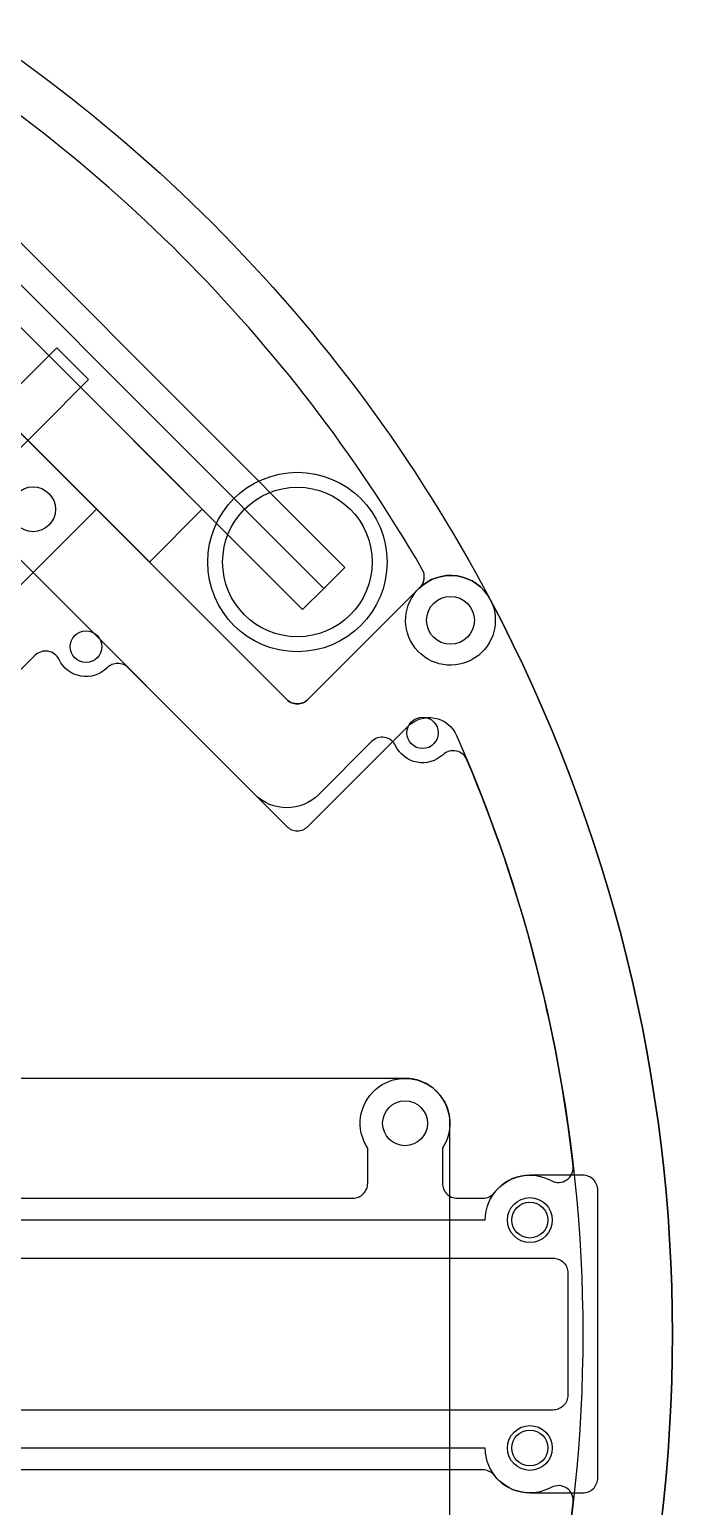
# Model space of a CAD drawing. Header units: inches. Extents: x 0 to 210, y 0 to 246.
# Drawn here: x 167 to 210, y 93.5 to 192.2 of the extents above; entities that cross this region are included whole.
import ezdxf

# ---------------------------------------------------------------- set-up
doc = ezdxf.new("R2010")
doc.units = ezdxf.units.IN
doc.header["$MEASUREMENT"] = 0
for name, color, linetype in [('2段目', 200, 'Continuous'), ('omni wheel', 4, 'Continuous'), ('カバー', 6, 'Continuous'), ('モーター', 1, 'Continuous'), ('基板', 4, 'Continuous'), ('穴', 3, 'Continuous')]:
    doc.layers.add(name, color=color, linetype=linetype)

msp = doc.modelspace()

# ---------------------------------------------------------------- linework, layer by layer
msp.add_lwpolyline([(70.32, 181.453), (82.549, 173.702, 0.142184), (87.902, 172.148), (122.098, 172.148, 0.142184), (127.451, 173.702), (139.68, 181.453, 0.2569), (144.326, 189.899), (144.379, 198.148), (152.722, 198.148, -0.668179), (154.843, 193.027), (149.912, 188.095, 0.198912), (149.619, 187.388), (149.619, 182.418, 0.198912), (149.912, 181.711), (165.811, 165.811), (184.196, 147.426, 0.414214), (185.61, 147.426), (193.027, 154.843, -0.504614), (197.799, 154.125, -0.248358), (197.799, 55.875, -0.504614)], format="xyb")
for points in [[(124.239, 114.08, -0.231089), (123.451, 114.465, 0.329142), (120.018, 115.424, -0.295388), (118.956, 115.652), (114.373, 120.234, -0.198912), (114.08, 120.942), (114.08, 124.981, -0.198912), (114.373, 125.689), (155.911, 167.226), (167.226, 155.911), (125.689, 114.373, -0.198912), (124.981, 114.08)], [(195.609, 114.08), (197.306, 114.08, 0.231089), (198.094, 114.465, -0.366396), (201.889, 115.258, 0.606623), (203.359, 116.251, 0.071214), (196.252, 143.394, 0.522233), (194.647, 143.736, -0.507276), (191.475, 144.334, 0.517638), (189.865, 144.61), (186.317, 141.062, -0.414214), (182.075, 141.062), (173.59, 149.547, 0.414214), (172.176, 149.547, -0.517638), (168.957, 150.099, 0.517638), (167.348, 150.375), (132.76, 115.787, 0.668179), (133.467, 114.08), (188.609, 114.08, 0.414214), (189.609, 115.08), (189.609, 117.436, -1.863325), (194.609, 117.436), (194.609, 115.08, 0.414214)], [(203, 109.08), (203, 100.92, -0.414214), (202, 99.92), (119.54, 99.92, -0.414214), (118.54, 100.92), (118.54, 109.08, -0.414214), (119.54, 110.08), (202, 110.08, -0.414214)], [(201.26, 81.868, 0.030497), (203.359, 93.749, 0.606623), (201.889, 94.742, -0.366396), (198.094, 95.535, 0.231089), (197.306, 95.92), (133.467, 95.92, 0.668179), (132.76, 94.213), (167.348, 59.625, 0.517638), (168.957, 59.901, -0.517638), (172.176, 60.453, 0.414214), (173.59, 60.453), (182.075, 68.938, -0.414214), (186.317, 68.938), (189.865, 65.39, 0.517638), (191.475, 65.666, -0.507276), (194.647, 66.264, 0.522233), (196.252, 66.606, 0.022749), (199.363, 75.055, 0.424715), (198.678, 76.321), (193.036, 77.892, -1.863325), (194.377, 82.709), (200.019, 81.138, 0.424715)]]:
    msp.add_lwpolyline(points, format="xyb", close=True)
at = {"layer": '2段目'}
for points in [[(197.799, 55.875, 0.248358), (197.799, 154.125, 0.504614), (193.027, 154.843), (185.61, 147.426, -0.414214), (184.196, 147.426), (165.811, 165.811), (149.912, 181.711, -0.198912), (149.619, 182.418), (149.619, 187.388, -0.198912), (149.912, 188.095), (154.843, 193.027, 0.256038)], [(118.5, 109.99), (118.5, 114.964), (141.661, 138.126, -0.414214), (143.076, 138.126), (148.146, 133.056, 1), (152.388, 137.298), (147.318, 142.369, -0.414214), (147.318, 143.783), (161.215, 157.679, -0.414214), (165.458, 157.679), (184.196, 138.941, 0.414214), (185.61, 138.941), (192.303, 145.634, -0.526966), (195.547, 145.029, -0.211181), (195.547, 64.971, -0.526966)]]:
    msp.add_lwpolyline(points, format="xyb", dxfattribs=at)
at = {"layer": 'omni wheel'}
msp.add_line((186.671, 154.851), (154.851, 186.671), dxfattribs=at)
for points in [[(186.671, 154.851), (188.085, 156.265), (156.265, 188.085), (154.851, 186.671), (153.437, 185.257), (185.257, 153.437)], [(156.619, 175.004), (175.004, 156.619), (178.539, 160.154), (160.154, 178.539)]]:
    msp.add_lwpolyline(points, close=True, dxfattribs=at)
for radius in [6, 5]:
    msp.add_circle((184.903, 156.619), radius, dxfattribs=at)
at = {"layer": 'カバー'}
for points in [[(154.125, 197.799, -0.150385), (197.799, 154.125, -2.015193), (193.084, 154.899, 0.347349), (193.262, 156.126, 0.130926), (156.126, 193.262, 0.347349), (154.899, 193.084, -2.015193)], [(160.77, 112.62), (124.085, 112.62, 0.414214), (121.085, 115.62), (117.54, 115.62, 0.414214), (116.54, 114.62), (116.54, 105), (116.54, 95.38, 0.414214), (117.54, 94.38), (121.085, 94.38, 0.414214), (124.085, 97.38), (160.77, 97.38), (197.455, 97.38, 0.414214), (200.455, 94.38), (204, 94.38, 0.414214), (205, 95.38), (205, 105), (205, 114.62, 0.414214), (204, 115.62), (200.455, 115.62, 0.414214), (197.455, 112.62)], [(160.77, 110.08), (202, 110.08, -0.414214), (203, 109.08), (203, 105), (203, 100.92, -0.414214), (202, 99.92), (160.77, 99.92), (119.54, 99.92, -0.414214), (118.54, 100.92), (118.54, 105), (118.54, 109.08, -0.414214), (119.54, 110.08)]]:
    msp.add_lwpolyline(points, format="xyb", close=True, dxfattribs=at)
for centre in [(200.455, 112.62), (200.455, 97.38)]:
    msp.add_circle(centre, 1.2, dxfattribs=at)
at = {"layer": 'モーター'}
msp.add_lwpolyline([(161.569, 161.569), (155.911, 167.226), (111.646, 122.961), (117.304, 117.304), (122.961, 111.646), (167.226, 155.911), (161.569, 161.569), (167.226, 155.911), (171.469, 160.153), (165.811, 165.811), (160.153, 171.469), (155.911, 167.226)], close=True, dxfattribs=at)
msp.add_lwpolyline([(164.469, 162.345), (170.939, 168.815), (169.878, 169.876), (169.877, 169.877), (169.876, 169.878), (168.815, 170.939), (162.345, 164.469)], dxfattribs=at)
at = {"layer": '基板'}
msp.add_lwpolyline([(195.109, 80.745), (195.109, 119.095, 0.414214), (192.109, 122.095), (151.618, 122.095, 0.414214), (150.618, 121.095), (150.618, 87.708, 0.199776), (150.913, 86.999), (159.351, 78.617, 0.19805), (161.465, 77.745), (192.109, 77.745, 0.414214)], format="xyb", close=True, dxfattribs=at)
at = {"layer": '穴'}
for centre, radius in [((167.22, 160.147), 1.5), ((195.148, 152.722), 1.6), ((170.762, 150.961), 1.05), ((193.279, 145.196), 1.05), ((192.109, 119.095), 1.5), ((200.46, 112.62), 1.5), ((200.46, 97.38), 1.5)]:
    msp.add_circle(centre, radius, dxfattribs=at)

doc.saveas('drawing.dxf')
